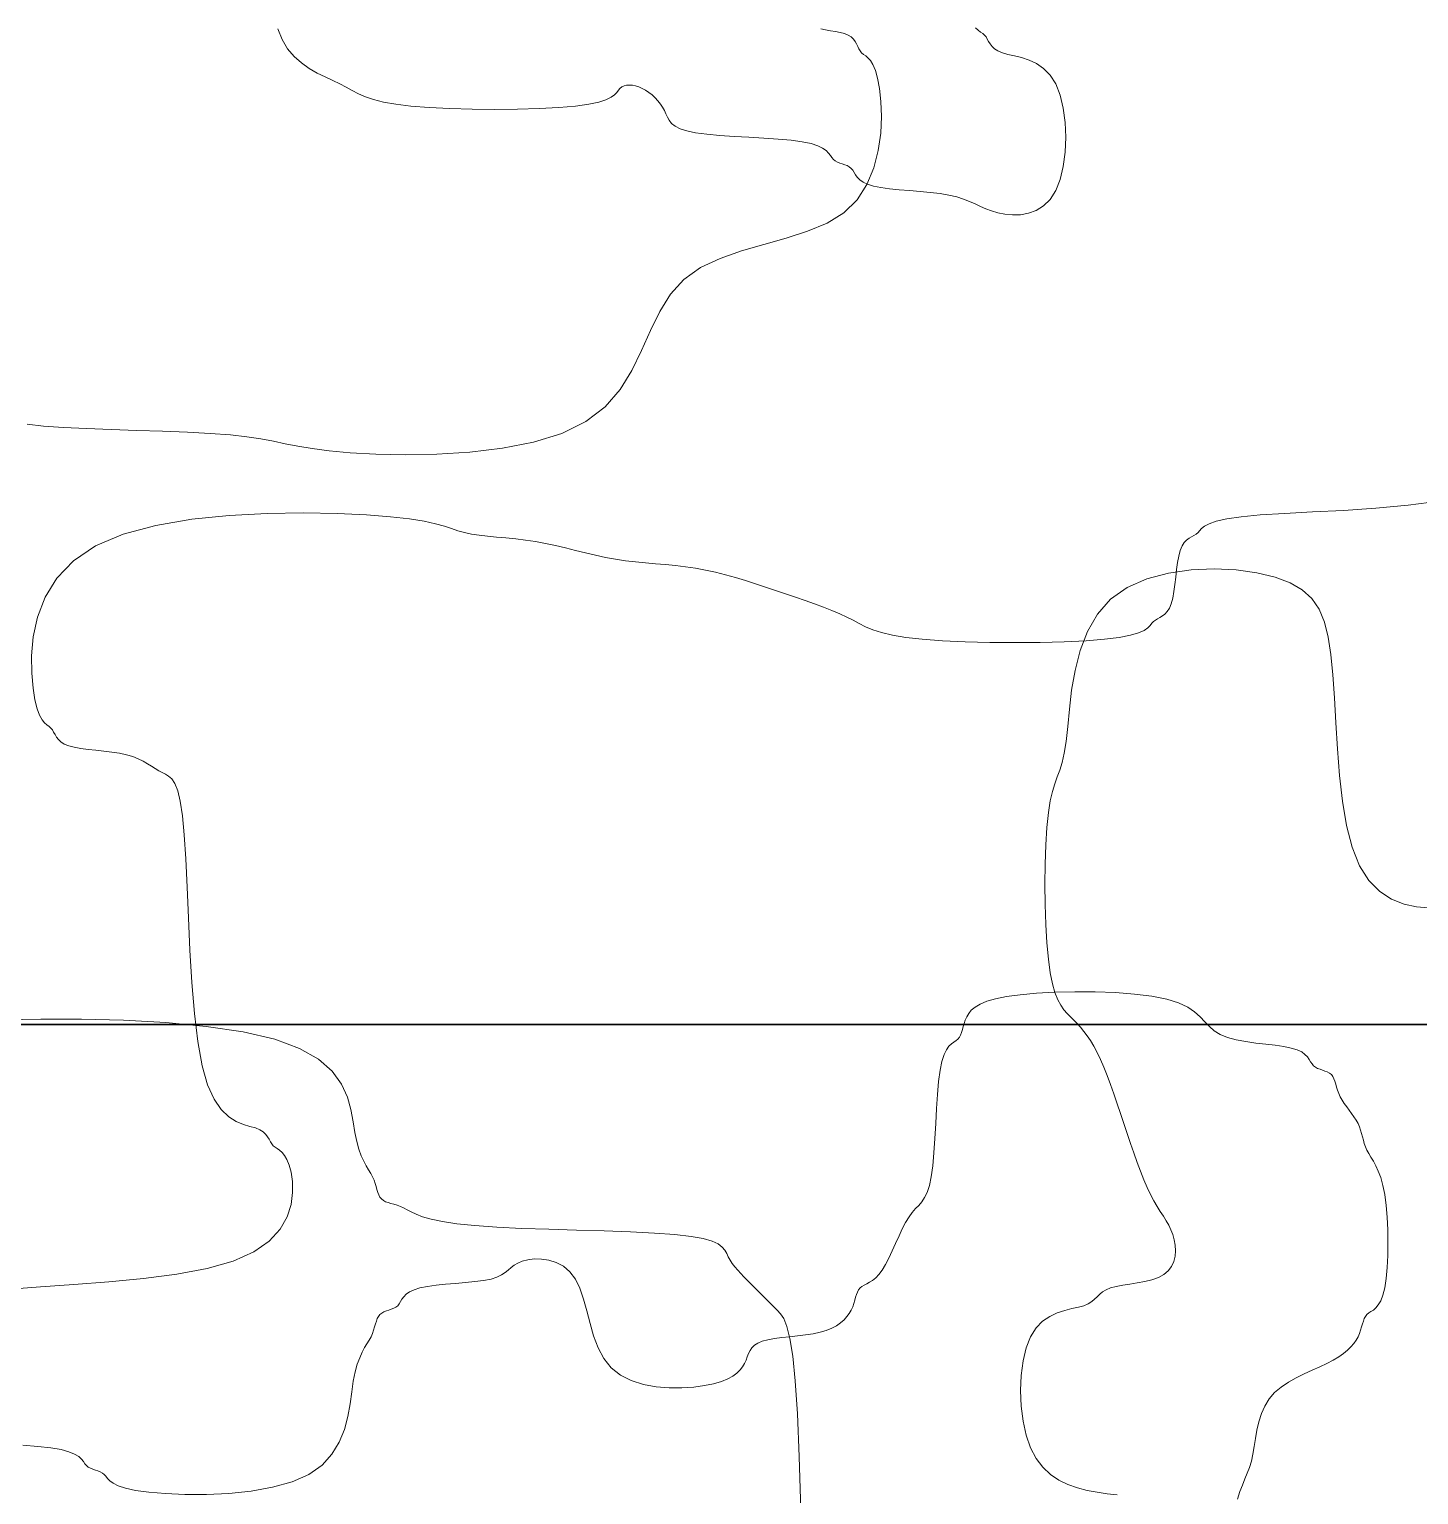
# Model space of a CAD drawing. Header units: millimetres. Extents: x 42 to 552, y 43 to 535.
# Drawn here: x 283.6716 to 283.7438, y 504.3133 to 504.3894 of the extents above; entities that cross this region are included whole.
import ezdxf

# ---------------------------------------------------------------- set-up
doc = ezdxf.new("R2010")
doc.units = ezdxf.units.MM
doc.header["$LTSCALE"] = 0.75
doc.header["$MEASUREMENT"] = 0
doc.layers.add('Gramado', color=9, linetype='Continuous', lineweight=0)
doc.layers.add('Linhas medias', color=7, linetype='Continuous', lineweight=30)

# ---------------------------------------------------------------- blocks, each defined once
blk = doc.blocks.new('arbusto7vista')
for p, q in [((-0.75185, 0.35731), (-0.7514, 0.35619)), ((-0.7514, 0.35619), (-0.75082, 0.35524)), ((-0.67911, 0.35715), (-0.67937, 0.3574)), ((-0.67886, 0.35696), (-0.67911, 0.35715)), ((-0.67864, 0.35681), (-0.67886, 0.35696)), ((-0.67845, 0.35665), (-0.67864, 0.35681)), ((-0.67829, 0.35646), (-0.67845, 0.35665)), ((-0.67816, 0.35623), (-0.67829, 0.35646)), ((-0.67802, 0.35599), (-0.67816, 0.35623)), ((-0.4546, 0.3573), (-0.45411, 0.3572)), ((-0.45411, 0.3572), (-0.45359, 0.35711)), ((-0.45359, 0.35711), (-0.45308, 0.35703)), ((-0.45308, 0.35703), (-0.45258, 0.35693)), ((-0.45258, 0.35693), (-0.45213, 0.35681)), ((-0.45213, 0.35681), (-0.45175, 0.35665)), ((-0.45175, 0.35665), (-0.45144, 0.35646)), ((-0.45144, 0.35646), (-0.45121, 0.35623)), ((-0.45121, 0.35623), (-0.45102, 0.35599)), ((-0.75082, 0.35524), (-0.75013, 0.35443)), ((-0.67787, 0.35573), (-0.67802, 0.35599)), ((-0.67767, 0.35547), (-0.67787, 0.35573)), ((-0.67741, 0.35523), (-0.67767, 0.35547)), ((-0.67706, 0.355), (-0.67741, 0.35523)), ((-0.6766, 0.35481), (-0.67706, 0.355)), ((-0.67602, 0.35465), (-0.6766, 0.35481)), ((-0.67534, 0.3545), (-0.67602, 0.35465)), ((-0.45102, 0.35599), (-0.45088, 0.35573)), ((-0.45088, 0.35573), (-0.45076, 0.35547)), ((-0.45076, 0.35547), (-0.45064, 0.35523)), ((-0.45064, 0.35523), (-0.45052, 0.355)), ((-0.45052, 0.355), (-0.45036, 0.35481)), ((-0.45036, 0.35481), (-0.45017, 0.35465)), ((-0.45017, 0.35465), (-0.44994, 0.35449)), ((-0.75013, 0.35443), (-0.74938, 0.35376)), ((-0.74938, 0.35376), (-0.74857, 0.35319)), ((-0.74857, 0.35319), (-0.74774, 0.35271)), ((-0.6746, 0.35431), (-0.67534, 0.3545)), ((-0.67383, 0.35406), (-0.6746, 0.35431)), ((-0.67305, 0.35369), (-0.67383, 0.35406)), ((-0.67231, 0.35319), (-0.67305, 0.35369)), ((-0.67164, 0.35249), (-0.67231, 0.35319)), ((-0.44994, 0.35449), (-0.4497, 0.35429)), ((-0.4497, 0.35429), (-0.44944, 0.354)), ((-0.44944, 0.354), (-0.44918, 0.35358)), ((-0.44918, 0.35358), (-0.44893, 0.35299)), ((-0.74774, 0.35271), (-0.74692, 0.3523)), ((-0.74692, 0.3523), (-0.74613, 0.35193)), ((-0.74613, 0.35193), (-0.74539, 0.35158)), ((-0.74539, 0.35158), (-0.74474, 0.35123)), ((-0.67106, 0.35158), (-0.67164, 0.35249)), ((-0.6706, 0.35042), (-0.67106, 0.35158)), ((-0.44893, 0.35299), (-0.44871, 0.35218)), ((-0.44871, 0.35218), (-0.44851, 0.35112)), ((-0.74474, 0.35123), (-0.74411, 0.35089)), ((-0.74411, 0.35089), (-0.74346, 0.35056)), ((-0.74346, 0.35056), (-0.74274, 0.35025)), ((-0.74274, 0.35025), (-0.74189, 0.34996)), ((-0.71776, 0.34994), (-0.71723, 0.35019)), ((-0.71723, 0.35019), (-0.71687, 0.35045)), ((-0.71687, 0.35045), (-0.71664, 0.3507)), ((-0.71664, 0.3507), (-0.71647, 0.35092)), ((-0.71647, 0.35092), (-0.71631, 0.35112)), ((-0.71631, 0.35112), (-0.71611, 0.35127)), ((-0.71611, 0.35127), (-0.71588, 0.35138)), ((-0.71588, 0.35138), (-0.71562, 0.35144)), ((-0.71562, 0.35144), (-0.71532, 0.35146)), ((-0.71532, 0.35146), (-0.71501, 0.35144)), ((-0.71501, 0.35144), (-0.71468, 0.35138)), ((-0.71468, 0.35138), (-0.71434, 0.35127)), ((-0.71434, 0.35127), (-0.714, 0.35112)), ((-0.714, 0.35112), (-0.71365, 0.35092)), ((-0.71365, 0.35092), (-0.71331, 0.35069)), ((-0.71331, 0.35069), (-0.71298, 0.35043)), ((-0.71298, 0.35043), (-0.71267, 0.35014)), ((-0.71267, 0.35014), (-0.71238, 0.34982)), ((-0.67028, 0.34907), (-0.6706, 0.35042)), ((-0.44851, 0.35112), (-0.44837, 0.34977)), ((-0.74189, 0.34996), (-0.74085, 0.3497)), ((-0.74085, 0.3497), (-0.73957, 0.34946)), ((-0.73957, 0.34946), (-0.73801, 0.34927)), ((-0.73801, 0.34927), (-0.73612, 0.34912)), ((-0.73612, 0.34912), (-0.73397, 0.34901)), ((-0.73397, 0.34901), (-0.73167, 0.34895)), ((-0.73167, 0.34895), (-0.72929, 0.34892)), ((-0.72929, 0.34892), (-0.72694, 0.34895)), ((-0.72694, 0.34895), (-0.7247, 0.34901)), ((-0.7247, 0.34901), (-0.72266, 0.34912)), ((-0.72266, 0.34912), (-0.72092, 0.34927)), ((-0.72092, 0.34927), (-0.71955, 0.34946)), ((-0.71955, 0.34946), (-0.71851, 0.34969)), ((-0.71851, 0.34969), (-0.71776, 0.34994)), ((-0.71238, 0.34982), (-0.71211, 0.34949)), ((-0.71211, 0.34949), (-0.71188, 0.34915)), ((-0.71188, 0.34915), (-0.71169, 0.34881)), ((-0.71169, 0.34881), (-0.71153, 0.34846)), ((-0.67008, 0.34759), (-0.67028, 0.34907)), ((-0.44837, 0.34977), (-0.44831, 0.34819)), ((-0.71153, 0.34846), (-0.71138, 0.34812)), ((-0.71138, 0.34812), (-0.71119, 0.3478)), ((-0.71119, 0.3478), (-0.71094, 0.34748)), ((-0.71094, 0.34748), (-0.71058, 0.34719)), ((-0.71058, 0.34719), (-0.71007, 0.34693)), ((-0.67002, 0.34604), (-0.67008, 0.34759)), ((-0.44831, 0.34819), (-0.44838, 0.34646)), ((-0.71007, 0.34693), (-0.70937, 0.3467)), ((-0.70937, 0.3467), (-0.70846, 0.3465)), ((-0.70846, 0.3465), (-0.7073, 0.34635)), ((-0.7073, 0.34635), (-0.70595, 0.34623)), ((-0.70595, 0.34623), (-0.70446, 0.34613)), ((-0.70446, 0.34613), (-0.70292, 0.34604)), ((-0.70292, 0.34604), (-0.70137, 0.34595)), ((-0.70137, 0.34595), (-0.69989, 0.34585)), ((-0.69989, 0.34585), (-0.69853, 0.34573)), ((-0.69853, 0.34573), (-0.69738, 0.34558)), ((-0.69738, 0.34558), (-0.69646, 0.34539)), ((-0.67008, 0.34449), (-0.67002, 0.34604)), ((-0.44838, 0.34646), (-0.44863, 0.34466)), ((-0.69646, 0.34539), (-0.69577, 0.34516)), ((-0.69577, 0.34516), (-0.69526, 0.34491)), ((-0.69526, 0.34491), (-0.69489, 0.34466)), ((-0.69489, 0.34466), (-0.69464, 0.3444)), ((-0.69464, 0.3444), (-0.69445, 0.34415)), ((-0.69445, 0.34415), (-0.6943, 0.34393)), ((-0.67028, 0.34301), (-0.67008, 0.34449)), ((-0.44863, 0.34466), (-0.44909, 0.34285)), ((-0.6943, 0.34393), (-0.69414, 0.34373)), ((-0.69414, 0.34373), (-0.69395, 0.34358)), ((-0.69395, 0.34358), (-0.69373, 0.34346)), ((-0.69373, 0.34346), (-0.69348, 0.34336)), ((-0.69348, 0.34336), (-0.69322, 0.34327)), ((-0.69322, 0.34327), (-0.69296, 0.34318)), ((-0.69296, 0.34318), (-0.69272, 0.34309)), ((-0.69272, 0.34309), (-0.69249, 0.34296)), ((-0.69249, 0.34296), (-0.6923, 0.34281)), ((-0.6923, 0.34281), (-0.69214, 0.34262)), ((-0.69214, 0.34262), (-0.692, 0.34239)), ((-0.6706, 0.34166), (-0.67028, 0.34301)), ((-0.44909, 0.34285), (-0.44981, 0.34112)), ((-0.692, 0.34239), (-0.69185, 0.34215)), ((-0.69185, 0.34215), (-0.69166, 0.34189)), ((-0.69166, 0.34189), (-0.69141, 0.34163)), ((-0.69141, 0.34163), (-0.69106, 0.34138)), ((-0.69106, 0.34138), (-0.6906, 0.34116)), ((-0.6906, 0.34116), (-0.68999, 0.34097)), ((-0.68999, 0.34097), (-0.68922, 0.34081)), ((-0.67106, 0.3405), (-0.6706, 0.34166)), ((-0.44981, 0.34112), (-0.45084, 0.33955)), ((-0.68922, 0.34081), (-0.68831, 0.34069)), ((-0.68831, 0.34069), (-0.6873, 0.34059)), ((-0.6873, 0.34059), (-0.68624, 0.3405)), ((-0.68624, 0.3405), (-0.68515, 0.34042)), ((-0.68515, 0.34042), (-0.68408, 0.34032)), ((-0.68408, 0.34032), (-0.68306, 0.3402)), ((-0.68306, 0.3402), (-0.68214, 0.34004)), ((-0.68214, 0.34004), (-0.68133, 0.33985)), ((-0.68133, 0.33985), (-0.68063, 0.33962)), ((-0.68063, 0.33962), (-0.68, 0.33938)), ((-0.67232, 0.33891), (-0.67164, 0.33959)), ((-0.67164, 0.33959), (-0.67106, 0.3405)), ((-0.45084, 0.33955), (-0.45221, 0.3382)), ((-0.68, 0.33938), (-0.67943, 0.33912)), ((-0.67943, 0.33912), (-0.67887, 0.33886)), ((-0.67887, 0.33886), (-0.67831, 0.33862)), ((-0.67831, 0.33862), (-0.67771, 0.33839)), ((-0.67771, 0.33839), (-0.67706, 0.3382)), ((-0.67706, 0.3382), (-0.67633, 0.33805)), ((-0.67633, 0.33805), (-0.67554, 0.33797)), ((-0.67554, 0.33797), (-0.67472, 0.33799)), ((-0.67472, 0.33799), (-0.67389, 0.33814)), ((-0.67389, 0.33814), (-0.67308, 0.33844)), ((-0.67308, 0.33844), (-0.67232, 0.33891)), ((-0.45221, 0.3382), (-0.45394, 0.33712)), ((-0.45394, 0.33712), (-0.45597, 0.33627)), ((-0.46052, 0.33491), (-0.46284, 0.33424)), ((-0.4582, 0.33556), (-0.46052, 0.33491)), ((-0.45597, 0.33627), (-0.4582, 0.33556)), ((-0.46506, 0.33346), (-0.46709, 0.3325)), ((-0.46284, 0.33424), (-0.46506, 0.33346)), ((-0.46709, 0.3325), (-0.46883, 0.33128)), ((-0.46883, 0.33128), (-0.47021, 0.32973)), ((-0.47021, 0.32973), (-0.47133, 0.32793)), ((-0.47133, 0.32793), (-0.47229, 0.32596)), ((-0.47229, 0.32596), (-0.47322, 0.32389)), ((-0.47322, 0.32389), (-0.47423, 0.32183)), ((-0.47423, 0.32183), (-0.47545, 0.31986)), ((-0.47545, 0.31986), (-0.477, 0.31805)), ((-0.477, 0.31805), (-0.47899, 0.31651)), ((-0.53532, 0.31605), (-0.53703, 0.31624)), ((-0.53323, 0.3159), (-0.53532, 0.31605)), ((-0.53086, 0.31578), (-0.53323, 0.3159)), ((-0.52829, 0.31568), (-0.53086, 0.31578)), ((-0.52562, 0.31559), (-0.52829, 0.31568)), ((-0.52295, 0.3155), (-0.52562, 0.31559)), ((-0.52038, 0.3154), (-0.52295, 0.3155)), ((-0.51801, 0.31528), (-0.52038, 0.3154)), ((-0.51592, 0.31513), (-0.51801, 0.31528)), ((-0.5142, 0.31493), (-0.51592, 0.31513)), ((-0.4815, 0.31529), (-0.48443, 0.31438)), ((-0.47899, 0.31651), (-0.4815, 0.31529)), ((-0.51274, 0.31471), (-0.5142, 0.31493)), ((-0.51145, 0.31446), (-0.51274, 0.31471)), ((-0.51021, 0.3142), (-0.51145, 0.31446)), ((-0.5089, 0.31395), (-0.51021, 0.3142)), ((-0.50742, 0.3137), (-0.5089, 0.31395)), ((-0.50564, 0.31347), (-0.50742, 0.3137)), ((-0.48766, 0.31375), (-0.49105, 0.31334)), ((-0.48443, 0.31438), (-0.48766, 0.31375)), ((-0.50346, 0.31328), (-0.50564, 0.31347)), ((-0.5008, 0.31314), (-0.50346, 0.31328)), ((-0.49775, 0.31307), (-0.5008, 0.31314)), ((-0.49446, 0.31313), (-0.49775, 0.31307)), ((-0.49105, 0.31334), (-0.49446, 0.31313)), ((-0.63782, 0.30751), (-0.64117, 0.30729)), ((-0.63446, 0.30782), (-0.63782, 0.30751)), ((-0.63125, 0.30825), (-0.63446, 0.30782)), ((-0.76078, 0.30636), (-0.7645, 0.30572)), ((-0.75688, 0.30676), (-0.76078, 0.30636)), ((-0.75296, 0.30698), (-0.75688, 0.30676)), ((-0.74917, 0.30703), (-0.75296, 0.30698)), ((-0.74567, 0.30697), (-0.74917, 0.30703)), ((-0.74262, 0.30682), (-0.74567, 0.30697)), ((-0.74014, 0.30663), (-0.74262, 0.30682)), ((-0.73818, 0.3064), (-0.74014, 0.30663)), ((-0.73665, 0.30616), (-0.73818, 0.3064)), ((-0.73547, 0.3059), (-0.73665, 0.30616)), ((-0.65438, 0.30616), (-0.65513, 0.3059)), ((-0.6533, 0.3064), (-0.65438, 0.30616)), ((-0.6518, 0.30663), (-0.6533, 0.3064)), ((-0.64982, 0.30682), (-0.6518, 0.30663)), ((-0.64731, 0.30698), (-0.64982, 0.30682)), ((-0.64438, 0.30713), (-0.64731, 0.30698)), ((-0.64117, 0.30729), (-0.64438, 0.30713)), ((-0.76789, 0.30481), (-0.77079, 0.30359)), ((-0.7645, 0.30572), (-0.76789, 0.30481)), ((-0.73454, 0.30564), (-0.73547, 0.3059)), ((-0.73379, 0.30539), (-0.73454, 0.30564)), ((-0.73313, 0.30517), (-0.73379, 0.30539)), ((-0.73247, 0.30498), (-0.73313, 0.30517)), ((-0.73173, 0.30482), (-0.73247, 0.30498)), ((-0.73092, 0.3047), (-0.73173, 0.30482)), ((-0.73005, 0.3046), (-0.73092, 0.3047)), ((-0.72912, 0.30452), (-0.73005, 0.3046)), ((-0.72815, 0.30443), (-0.72912, 0.30452)), ((-0.72714, 0.30433), (-0.72815, 0.30443)), ((-0.65721, 0.3044), (-0.65747, 0.3042)), ((-0.65695, 0.30455), (-0.65721, 0.3044)), ((-0.6567, 0.30469), (-0.65695, 0.30455)), ((-0.65648, 0.30482), (-0.6567, 0.30469)), ((-0.65628, 0.30498), (-0.65648, 0.30482)), ((-0.65612, 0.30517), (-0.65628, 0.30498)), ((-0.65592, 0.30539), (-0.65612, 0.30517)), ((-0.65562, 0.30564), (-0.65592, 0.30539)), ((-0.65513, 0.3059), (-0.65562, 0.30564)), ((-0.77079, 0.30359), (-0.77307, 0.30205)), ((-0.72612, 0.30421), (-0.72714, 0.30433)), ((-0.72508, 0.30405), (-0.72612, 0.30421)), ((-0.72404, 0.30386), (-0.72508, 0.30405)), ((-0.723, 0.30364), (-0.72404, 0.30386)), ((-0.72196, 0.30339), (-0.723, 0.30364)), ((-0.72092, 0.30313), (-0.72196, 0.30339)), ((-0.71988, 0.30287), (-0.72092, 0.30313)), ((-0.71885, 0.30263), (-0.71988, 0.30287)), ((-0.65813, 0.30313), (-0.65828, 0.30255)), ((-0.65794, 0.30359), (-0.65813, 0.30313)), ((-0.65771, 0.30394), (-0.65794, 0.30359)), ((-0.65747, 0.3042), (-0.65771, 0.30394)), ((-0.77307, 0.30205), (-0.77478, 0.30025)), ((-0.71781, 0.3024), (-0.71885, 0.30263)), ((-0.71677, 0.30221), (-0.71781, 0.3024)), ((-0.71573, 0.30206), (-0.71677, 0.30221)), ((-0.71469, 0.30193), (-0.71573, 0.30206)), ((-0.71365, 0.30184), (-0.71469, 0.30193)), ((-0.71261, 0.30175), (-0.71365, 0.30184)), ((-0.71157, 0.30166), (-0.71261, 0.30175)), ((-0.71053, 0.30156), (-0.71157, 0.30166)), ((-0.7095, 0.30144), (-0.71053, 0.30156)), ((-0.70846, 0.30129), (-0.7095, 0.30144)), ((-0.6584, 0.30188), (-0.6585, 0.30114)), ((-0.65828, 0.30255), (-0.6584, 0.30188)), ((-0.77478, 0.30025), (-0.776, 0.29827)), ((-0.70742, 0.30109), (-0.70846, 0.30129)), ((-0.70638, 0.30086), (-0.70742, 0.30109)), ((-0.70534, 0.3006), (-0.70638, 0.30086)), ((-0.7043, 0.30031), (-0.70534, 0.3006)), ((-0.70326, 0.29999), (-0.7043, 0.30031)), ((-0.70222, 0.29966), (-0.70326, 0.29999)), ((-0.65859, 0.30036), (-0.65868, 0.29959)), ((-0.6585, 0.30114), (-0.65859, 0.30036)), ((-0.42277, 0.29927), (-0.42073, 0.30017)), ((-0.42073, 0.30017), (-0.41849, 0.30077)), ((-0.41849, 0.30077), (-0.41614, 0.30111)), ((-0.41614, 0.30111), (-0.41376, 0.30121)), ((-0.41376, 0.30121), (-0.41145, 0.30111)), ((-0.41145, 0.30111), (-0.40931, 0.30081)), ((-0.40931, 0.30081), (-0.40742, 0.30036)), ((-0.40742, 0.30036), (-0.40586, 0.29978)), ((-0.70119, 0.29932), (-0.70222, 0.29966)), ((-0.70015, 0.29898), (-0.70119, 0.29932)), ((-0.69911, 0.29863), (-0.70015, 0.29898)), ((-0.69808, 0.29829), (-0.69911, 0.29863)), ((-0.65878, 0.29885), (-0.6589, 0.29817)), ((-0.65868, 0.29959), (-0.65878, 0.29885)), ((-0.42451, 0.29806), (-0.42277, 0.29927)), ((-0.40586, 0.29978), (-0.4046, 0.29904)), ((-0.4046, 0.29904), (-0.40362, 0.29812)), ((-0.776, 0.29827), (-0.77679, 0.29621)), ((-0.69708, 0.29794), (-0.69808, 0.29829)), ((-0.69611, 0.29759), (-0.69708, 0.29794)), ((-0.69518, 0.29725), (-0.69611, 0.29759)), ((-0.6943, 0.2969), (-0.69518, 0.29725)), ((-0.69349, 0.29656), (-0.6943, 0.2969)), ((-0.65947, 0.29679), (-0.65972, 0.29652)), ((-0.65925, 0.29714), (-0.65947, 0.29679)), ((-0.65905, 0.29759), (-0.65925, 0.29714)), ((-0.6589, 0.29817), (-0.65905, 0.29759)), ((-0.42588, 0.29651), (-0.42451, 0.29806)), ((-0.40362, 0.29812), (-0.40286, 0.29702)), ((-0.40286, 0.29702), (-0.4023, 0.29569)), ((-0.77679, 0.29621), (-0.77724, 0.29415)), ((-0.69276, 0.29621), (-0.69349, 0.29656)), ((-0.6921, 0.29587), (-0.69276, 0.29621)), ((-0.69147, 0.29553), (-0.6921, 0.29587)), ((-0.6908, 0.2952), (-0.69147, 0.29553)), ((-0.66124, 0.29533), (-0.66149, 0.29508)), ((-0.66106, 0.29556), (-0.66124, 0.29533)), ((-0.6609, 0.29575), (-0.66106, 0.29556)), ((-0.66071, 0.2959), (-0.6609, 0.29575)), ((-0.66048, 0.29604), (-0.66071, 0.2959)), ((-0.66024, 0.29617), (-0.66048, 0.29604)), ((-0.65998, 0.29633), (-0.66024, 0.29617)), ((-0.65972, 0.29652), (-0.65998, 0.29633)), ((-0.42691, 0.29471), (-0.42588, 0.29651)), ((-0.4023, 0.29569), (-0.4019, 0.29413)), ((-0.77724, 0.29415), (-0.77741, 0.29217)), ((-0.69005, 0.29488), (-0.6908, 0.2952)), ((-0.68914, 0.29459), (-0.69005, 0.29488)), ((-0.68802, 0.29433), (-0.68914, 0.29459)), ((-0.68663, 0.2941), (-0.68802, 0.29433)), ((-0.68491, 0.2939), (-0.68663, 0.2941)), ((-0.68283, 0.29375), (-0.68491, 0.2939)), ((-0.68046, 0.29364), (-0.68283, 0.29375)), ((-0.66791, 0.29375), (-0.67017, 0.29364)), ((-0.66598, 0.2939), (-0.66791, 0.29375)), ((-0.66445, 0.2941), (-0.66598, 0.2939)), ((-0.6633, 0.29432), (-0.66445, 0.2941)), ((-0.66247, 0.29457), (-0.6633, 0.29432)), ((-0.66188, 0.29483), (-0.66247, 0.29457)), ((-0.66149, 0.29508), (-0.66188, 0.29483)), ((-0.42767, 0.29274), (-0.42691, 0.29471)), ((-0.4019, 0.29413), (-0.40162, 0.29231)), ((-0.67791, 0.29358), (-0.68046, 0.29364)), ((-0.67527, 0.29356), (-0.67791, 0.29358)), ((-0.67266, 0.29358), (-0.67527, 0.29356)), ((-0.67017, 0.29364), (-0.67266, 0.29358)), ((-0.4282, 0.29067), (-0.42767, 0.29274)), ((-0.40162, 0.29231), (-0.40142, 0.29021)), ((-0.77741, 0.29217), (-0.77739, 0.29037)), ((-0.77739, 0.29037), (-0.77725, 0.28883)), ((-0.42855, 0.28861), (-0.4282, 0.29067)), ((-0.40142, 0.29021), (-0.40126, 0.28783)), ((-0.77725, 0.28883), (-0.77706, 0.28761)), ((-0.42879, 0.28664), (-0.42855, 0.28861)), ((-0.40126, 0.28783), (-0.40112, 0.28523)), ((-0.77706, 0.28761), (-0.77683, 0.28669)), ((-0.77683, 0.28669), (-0.77659, 0.28601)), ((-0.42896, 0.28483), (-0.42879, 0.28664)), ((-0.77659, 0.28601), (-0.77633, 0.28554)), ((-0.77633, 0.28554), (-0.77607, 0.28522)), ((-0.77607, 0.28522), (-0.77582, 0.285)), ((-0.77582, 0.285), (-0.7756, 0.28483)), ((-0.7756, 0.28483), (-0.7754, 0.28468)), ((-0.7754, 0.28468), (-0.77525, 0.28448)), ((-0.42912, 0.28329), (-0.42896, 0.28483)), ((-0.40112, 0.28523), (-0.40095, 0.28252)), ((-0.77525, 0.28448), (-0.77512, 0.28426)), ((-0.77512, 0.28426), (-0.77498, 0.28401)), ((-0.77498, 0.28401), (-0.77483, 0.28375)), ((-0.77483, 0.28375), (-0.77463, 0.28349)), ((-0.77463, 0.28349), (-0.77437, 0.28325)), ((-0.77437, 0.28325), (-0.77402, 0.28302)), ((-0.42932, 0.28207), (-0.42912, 0.28329)), ((-0.77402, 0.28302), (-0.77356, 0.28283)), ((-0.77356, 0.28283), (-0.77298, 0.28268)), ((-0.77298, 0.28268), (-0.7723, 0.28256)), ((-0.7723, 0.28256), (-0.77154, 0.28246)), ((-0.77154, 0.28246), (-0.77073, 0.28237)), ((-0.77073, 0.28237), (-0.7699, 0.28228)), ((-0.7699, 0.28228), (-0.76908, 0.28218)), ((-0.76908, 0.28218), (-0.76829, 0.28206)), ((-0.76829, 0.28206), (-0.76756, 0.28191)), ((-0.76756, 0.28191), (-0.7669, 0.28171)), ((-0.7669, 0.28171), (-0.76633, 0.28149)), ((-0.42954, 0.2811), (-0.42932, 0.28207)), ((-0.40095, 0.28252), (-0.40073, 0.27977)), ((-0.76633, 0.28149), (-0.76582, 0.28124)), ((-0.76582, 0.28124), (-0.76536, 0.28098)), ((-0.76536, 0.28098), (-0.76495, 0.28073)), ((-0.76495, 0.28073), (-0.76457, 0.28048)), ((-0.76457, 0.28048), (-0.76421, 0.28025)), ((-0.76421, 0.28025), (-0.76386, 0.28006)), ((-0.76386, 0.28006), (-0.76352, 0.2799)), ((-0.43005, 0.2796), (-0.42979, 0.28031)), ((-0.42979, 0.28031), (-0.42954, 0.2811)), ((-0.76352, 0.2799), (-0.76318, 0.2797)), ((-0.76318, 0.2797), (-0.76285, 0.2794)), ((-0.76285, 0.2794), (-0.76253, 0.27891)), ((-0.76253, 0.27891), (-0.76224, 0.27816)), ((-0.43055, 0.2781), (-0.4303, 0.27889)), ((-0.4303, 0.27889), (-0.43005, 0.2796)), ((-0.40073, 0.27977), (-0.40042, 0.2771)), ((-0.76224, 0.27816), (-0.76198, 0.27708)), ((-0.76198, 0.27708), (-0.76175, 0.27558)), ((-0.43097, 0.27591), (-0.43078, 0.27713)), ((-0.43078, 0.27713), (-0.43055, 0.2781)), ((-0.40042, 0.2771), (-0.39999, 0.27457)), ((-0.76175, 0.27558), (-0.76155, 0.2736)), ((-0.43112, 0.27437), (-0.43097, 0.27591)), ((-0.43123, 0.27256), (-0.43112, 0.27437)), ((-0.39999, 0.27457), (-0.39941, 0.2723)), ((-0.76155, 0.2736), (-0.7614, 0.27109)), ((-0.43129, 0.27056), (-0.43123, 0.27256)), ((-0.7614, 0.27109), (-0.76126, 0.26817)), ((-0.39941, 0.2723), (-0.39865, 0.27037)), ((-0.43132, 0.26847), (-0.43129, 0.27056)), ((-0.39865, 0.27037), (-0.39768, 0.26885)), ((-0.76126, 0.26817), (-0.76113, 0.26496)), ((-0.43129, 0.26635), (-0.43132, 0.26847)), ((-0.39768, 0.26885), (-0.39656, 0.26771)), ((-0.43123, 0.26429), (-0.43129, 0.26635)), ((-0.39656, 0.26771), (-0.39532, 0.26691)), ((-0.39532, 0.26691), (-0.39403, 0.26639)), ((-0.39403, 0.26639), (-0.39274, 0.26611)), ((-0.76113, 0.26496), (-0.76098, 0.26161)), ((-0.39274, 0.26611), (-0.39151, 0.26602)), ((-0.43112, 0.26238), (-0.43123, 0.26429)), ((-0.43097, 0.26068), (-0.43112, 0.26238)), ((-0.76098, 0.26161), (-0.76078, 0.25825)), ((-0.43078, 0.25927), (-0.43097, 0.26068)), ((-0.43054, 0.25812), (-0.43078, 0.25927)), ((-0.76078, 0.25825), (-0.76051, 0.25504)), ((-0.67306, 0.25714), (-0.67114, 0.25724)), ((-0.67114, 0.25724), (-0.66908, 0.25729)), ((-0.66908, 0.25729), (-0.66696, 0.25728)), ((-0.66696, 0.25728), (-0.66486, 0.2572)), ((-0.43028, 0.2572), (-0.43054, 0.25812)), ((-0.67982, 0.25537), (-0.67943, 0.2557)), ((-0.67943, 0.2557), (-0.67891, 0.25601)), ((-0.67891, 0.25601), (-0.67821, 0.2563)), ((-0.67821, 0.2563), (-0.67731, 0.25657)), ((-0.67731, 0.25657), (-0.67616, 0.2568)), ((-0.67616, 0.2568), (-0.67475, 0.25699)), ((-0.67475, 0.25699), (-0.67306, 0.25714)), ((-0.66486, 0.2572), (-0.66287, 0.25706)), ((-0.66287, 0.25706), (-0.66106, 0.25683)), ((-0.66106, 0.25683), (-0.65952, 0.25653)), ((-0.65952, 0.25653), (-0.65829, 0.25614)), ((-0.65829, 0.25614), (-0.65735, 0.25569)), ((-0.65735, 0.25569), (-0.65663, 0.2552)), ((-0.42999, 0.25647), (-0.43028, 0.2572)), ((-0.42968, 0.25589), (-0.42999, 0.25647)), ((-0.42935, 0.25543), (-0.42968, 0.25589)), ((-0.76051, 0.25504), (-0.76016, 0.25212)), ((-0.68057, 0.254), (-0.68045, 0.25434)), ((-0.68045, 0.25434), (-0.68029, 0.25468)), ((-0.68029, 0.25468), (-0.68009, 0.25503)), ((-0.68009, 0.25503), (-0.67982, 0.25537)), ((-0.65663, 0.2552), (-0.65605, 0.25468)), ((-0.65605, 0.25468), (-0.65557, 0.25417)), ((-0.65557, 0.25417), (-0.6551, 0.25368)), ((-0.53942, 0.25437), (-0.53559, 0.25445)), ((-0.53559, 0.25445), (-0.53139, 0.25445)), ((-0.53139, 0.25445), (-0.527, 0.25434)), ((-0.527, 0.25434), (-0.52262, 0.2541)), ((-0.42901, 0.25504), (-0.42935, 0.25543)), ((-0.42866, 0.25468), (-0.42901, 0.25504)), ((-0.42831, 0.25434), (-0.42866, 0.25468)), ((-0.42797, 0.25398), (-0.42831, 0.25434)), ((-0.68106, 0.25257), (-0.68094, 0.2528)), ((-0.68094, 0.2528), (-0.68084, 0.25307)), ((-0.68084, 0.25307), (-0.68075, 0.25336)), ((-0.68075, 0.25336), (-0.68067, 0.25367)), ((-0.68067, 0.25367), (-0.68057, 0.254)), ((-0.6551, 0.25368), (-0.65459, 0.25322)), ((-0.65459, 0.25322), (-0.65398, 0.25284)), ((-0.65398, 0.25284), (-0.6532, 0.25253)), ((-0.52262, 0.2541), (-0.51842, 0.2537)), ((-0.51842, 0.2537), (-0.51459, 0.25314)), ((-0.51459, 0.25314), (-0.51131, 0.25238)), ((-0.42762, 0.2536), (-0.42797, 0.25398)), ((-0.42728, 0.25318), (-0.42762, 0.2536)), ((-0.42693, 0.25273), (-0.42728, 0.25318)), ((-0.42658, 0.25222), (-0.42693, 0.25273)), ((-0.76016, 0.25212), (-0.75971, 0.24961)), ((-0.68264, 0.25076), (-0.6824, 0.25126)), ((-0.6824, 0.25126), (-0.68214, 0.25163)), ((-0.68214, 0.25163), (-0.68188, 0.25188)), ((-0.68188, 0.25188), (-0.68163, 0.25207)), ((-0.68163, 0.25207), (-0.68141, 0.25222)), ((-0.68141, 0.25222), (-0.68122, 0.25238)), ((-0.68122, 0.25238), (-0.68106, 0.25257)), ((-0.6532, 0.25253), (-0.6523, 0.2523)), ((-0.6523, 0.2523), (-0.65131, 0.25212)), ((-0.65131, 0.25212), (-0.65028, 0.25197)), ((-0.65028, 0.25197), (-0.64925, 0.25185)), ((-0.64925, 0.25185), (-0.64826, 0.25174)), ((-0.64826, 0.25174), (-0.64736, 0.25161)), ((-0.64736, 0.25161), (-0.64659, 0.25145)), ((-0.64659, 0.25145), (-0.64598, 0.25126)), ((-0.64598, 0.25126), (-0.64551, 0.25104)), ((-0.51131, 0.25238), (-0.50872, 0.25141)), ((-0.50872, 0.25141), (-0.50676, 0.25028)), ((-0.42624, 0.25164), (-0.42658, 0.25222)), ((-0.42589, 0.25099), (-0.42624, 0.25164)), ((-0.75971, 0.24961), (-0.75913, 0.24763)), ((-0.68306, 0.24915), (-0.68287, 0.25006)), ((-0.68287, 0.25006), (-0.68264, 0.25076)), ((-0.64551, 0.25104), (-0.64517, 0.25079)), ((-0.64517, 0.25079), (-0.64491, 0.25053)), ((-0.64491, 0.25053), (-0.64473, 0.25027)), ((-0.64473, 0.25027), (-0.64458, 0.25003)), ((-0.64458, 0.25003), (-0.64444, 0.2498)), ((-0.64444, 0.2498), (-0.64428, 0.24961)), ((-0.64428, 0.24961), (-0.64409, 0.24946)), ((-0.50676, 0.25028), (-0.50535, 0.24903)), ((-0.42554, 0.25026), (-0.42589, 0.25099)), ((-0.4252, 0.24945), (-0.42554, 0.25026)), ((-0.68322, 0.24799), (-0.68306, 0.24915)), ((-0.64409, 0.24946), (-0.64386, 0.24934)), ((-0.64386, 0.24934), (-0.64361, 0.24924)), ((-0.64361, 0.24924), (-0.64336, 0.24915)), ((-0.64336, 0.24915), (-0.6431, 0.24906)), ((-0.6431, 0.24906), (-0.64285, 0.24896)), ((-0.64285, 0.24896), (-0.64263, 0.24884)), ((-0.64263, 0.24884), (-0.64243, 0.24869)), ((-0.64243, 0.24869), (-0.64228, 0.24849)), ((-0.64228, 0.24849), (-0.64216, 0.24826)), ((-0.64216, 0.24826), (-0.64206, 0.248)), ((-0.50535, 0.24903), (-0.50438, 0.24771)), ((-0.42485, 0.24858), (-0.4252, 0.24945)), ((-0.42451, 0.24765), (-0.42485, 0.24858)), ((-0.75913, 0.24763), (-0.75845, 0.24613)), ((-0.68344, 0.24516), (-0.68334, 0.24664)), ((-0.68334, 0.24664), (-0.68322, 0.24799)), ((-0.64206, 0.248), (-0.64197, 0.24771)), ((-0.64197, 0.24771), (-0.64188, 0.24739)), ((-0.64188, 0.24739), (-0.64178, 0.24706)), ((-0.64178, 0.24706), (-0.64166, 0.24672)), ((-0.64166, 0.24672), (-0.64151, 0.24638)), ((-0.50438, 0.24771), (-0.50376, 0.24636)), ((-0.42416, 0.24668), (-0.42451, 0.24765)), ((-0.42381, 0.24567), (-0.42416, 0.24668)), ((-0.75845, 0.24613), (-0.75771, 0.24505)), ((-0.75771, 0.24505), (-0.75694, 0.2443)), ((-0.68352, 0.24361), (-0.68344, 0.24516)), ((-0.64151, 0.24638), (-0.64132, 0.24603)), ((-0.64132, 0.24603), (-0.64109, 0.24569)), ((-0.64109, 0.24569), (-0.64084, 0.24534)), ((-0.64084, 0.24534), (-0.64059, 0.245)), ((-0.50376, 0.24636), (-0.50339, 0.24505)), ((-0.50339, 0.24505), (-0.50316, 0.2438)), ((-0.42347, 0.24465), (-0.42381, 0.24567)), ((-0.75694, 0.2443), (-0.75616, 0.24381)), ((-0.75616, 0.24381), (-0.75542, 0.24351)), ((-0.75542, 0.24351), (-0.75475, 0.24331)), ((-0.68361, 0.24206), (-0.68352, 0.24361)), ((-0.64059, 0.245), (-0.64033, 0.24465)), ((-0.64033, 0.24465), (-0.64008, 0.2443)), ((-0.64008, 0.2443), (-0.63986, 0.24396)), ((-0.63986, 0.24396), (-0.63966, 0.24361)), ((-0.63966, 0.24361), (-0.63951, 0.24326)), ((-0.50316, 0.2438), (-0.503, 0.24269)), ((-0.42312, 0.24361), (-0.42347, 0.24465)), ((-0.42277, 0.24257), (-0.42312, 0.24361)), ((-0.75475, 0.24331), (-0.75417, 0.24315)), ((-0.75417, 0.24315), (-0.75371, 0.24296)), ((-0.75371, 0.24296), (-0.75336, 0.24273)), ((-0.75336, 0.24273), (-0.75309, 0.24248)), ((-0.75309, 0.24248), (-0.7529, 0.24223)), ((-0.7529, 0.24223), (-0.75274, 0.24197)), ((-0.68371, 0.24058), (-0.68361, 0.24206)), ((-0.63951, 0.24326), (-0.63939, 0.24292)), ((-0.63939, 0.24292), (-0.63929, 0.24257)), ((-0.63929, 0.24257), (-0.6392, 0.24223)), ((-0.6392, 0.24223), (-0.63911, 0.24188)), ((-0.503, 0.24269), (-0.5028, 0.24173)), ((-0.42243, 0.24155), (-0.42277, 0.24257)), ((-0.75274, 0.24197), (-0.75261, 0.24172)), ((-0.75261, 0.24172), (-0.75247, 0.2415)), ((-0.75247, 0.2415), (-0.75232, 0.2413)), ((-0.75232, 0.2413), (-0.75213, 0.24115)), ((-0.75213, 0.24115), (-0.7519, 0.241)), ((-0.7519, 0.241), (-0.75165, 0.24083)), ((-0.75165, 0.24083), (-0.7514, 0.24061)), ((-0.7514, 0.24061), (-0.75114, 0.2403)), ((-0.68383, 0.23923), (-0.68371, 0.24058)), ((-0.63911, 0.24188), (-0.63901, 0.24153)), ((-0.63901, 0.24153), (-0.63889, 0.24119)), ((-0.63889, 0.24119), (-0.63874, 0.24084)), ((-0.63874, 0.24084), (-0.63855, 0.24049)), ((-0.63855, 0.24049), (-0.63832, 0.24012)), ((-0.5028, 0.24173), (-0.50258, 0.24093)), ((-0.50258, 0.24093), (-0.50233, 0.24026)), ((-0.42208, 0.24055), (-0.42243, 0.24155)), ((-0.42174, 0.23957), (-0.42208, 0.24055)), ((-0.75114, 0.2403), (-0.75089, 0.23988)), ((-0.75089, 0.23988), (-0.75067, 0.2393)), ((-0.75067, 0.2393), (-0.75047, 0.23854)), ((-0.68399, 0.23807), (-0.68383, 0.23923)), ((-0.63832, 0.24012), (-0.63807, 0.23971)), ((-0.63807, 0.23971), (-0.63782, 0.23923)), ((-0.63782, 0.23923), (-0.63756, 0.23866)), ((-0.50233, 0.24026), (-0.50207, 0.23969)), ((-0.50207, 0.23969), (-0.50181, 0.23921)), ((-0.50181, 0.23921), (-0.50157, 0.2388)), ((-0.42139, 0.23865), (-0.42174, 0.23957)), ((-0.75047, 0.23854), (-0.75033, 0.23757)), ((-0.75033, 0.23757), (-0.75031, 0.23644)), ((-0.68418, 0.23716), (-0.68399, 0.23807)), ((-0.63756, 0.23866), (-0.63731, 0.23799)), ((-0.63731, 0.23799), (-0.63708, 0.23718)), ((-0.50157, 0.2388), (-0.50134, 0.23842)), ((-0.50134, 0.23842), (-0.50115, 0.23807)), ((-0.50115, 0.23807), (-0.501, 0.23773)), ((-0.501, 0.23773), (-0.50087, 0.23739)), ((-0.42104, 0.23777), (-0.42139, 0.23865)), ((-0.4207, 0.23696), (-0.42104, 0.23777)), ((-0.75031, 0.23644), (-0.75046, 0.23521)), ((-0.68497, 0.23548), (-0.68468, 0.23591)), ((-0.68468, 0.23591), (-0.68441, 0.23645)), ((-0.68441, 0.23645), (-0.68418, 0.23716)), ((-0.63708, 0.23718), (-0.63689, 0.23623)), ((-0.63689, 0.23623), (-0.63674, 0.23511)), ((-0.50087, 0.23739), (-0.50078, 0.23706)), ((-0.50078, 0.23706), (-0.50069, 0.23675)), ((-0.50069, 0.23675), (-0.5006, 0.23646)), ((-0.5006, 0.23646), (-0.5005, 0.23619)), ((-0.5005, 0.23619), (-0.50038, 0.23596)), ((-0.50038, 0.23596), (-0.50023, 0.23577)), ((-0.42035, 0.23623), (-0.4207, 0.23696)), ((-0.42, 0.23558), (-0.42035, 0.23623)), ((-0.75046, 0.23521), (-0.75088, 0.23392)), ((-0.68629, 0.23392), (-0.68595, 0.23438)), ((-0.68595, 0.23438), (-0.68561, 0.23477)), ((-0.68561, 0.23477), (-0.68528, 0.23511)), ((-0.68528, 0.23511), (-0.68497, 0.23548)), ((-0.63674, 0.23511), (-0.63663, 0.23387)), ((-0.50023, 0.23577), (-0.50003, 0.23561)), ((-0.50003, 0.23561), (-0.4998, 0.23549)), ((-0.4998, 0.23549), (-0.49954, 0.23539)), ((-0.49954, 0.23539), (-0.49924, 0.23531)), ((-0.49924, 0.23531), (-0.49893, 0.23522)), ((-0.49893, 0.23522), (-0.4986, 0.23512)), ((-0.4986, 0.23512), (-0.49826, 0.235)), ((-0.49826, 0.235), (-0.49792, 0.23484)), ((-0.49792, 0.23484), (-0.49756, 0.23465)), ((-0.49756, 0.23465), (-0.49715, 0.23443)), ((-0.49715, 0.23443), (-0.49663, 0.23418)), ((-0.41966, 0.235), (-0.42, 0.23558)), ((-0.41934, 0.23447), (-0.41966, 0.235)), ((-0.41902, 0.23398), (-0.41934, 0.23447)), ((-0.75088, 0.23392), (-0.75161, 0.23263)), ((-0.68699, 0.23267), (-0.68664, 0.23334)), ((-0.68664, 0.23334), (-0.68629, 0.23392)), ((-0.63663, 0.23387), (-0.63657, 0.23255)), ((-0.49663, 0.23418), (-0.49595, 0.23392)), ((-0.49595, 0.23392), (-0.49506, 0.23366)), ((-0.49506, 0.23366), (-0.49389, 0.23342)), ((-0.49389, 0.23342), (-0.4924, 0.23319)), ((-0.4924, 0.23319), (-0.49053, 0.233)), ((-0.49053, 0.233), (-0.48825, 0.23285)), ((-0.41873, 0.23351), (-0.41902, 0.23398)), ((-0.41847, 0.23305), (-0.41873, 0.23351)), ((-0.41824, 0.23258), (-0.41847, 0.23305)), ((-0.75274, 0.2314), (-0.75434, 0.23027)), ((-0.75161, 0.23263), (-0.75274, 0.2314)), ((-0.68768, 0.23115), (-0.68733, 0.23193)), ((-0.68733, 0.23193), (-0.68699, 0.23267)), ((-0.63657, 0.23255), (-0.63655, 0.23121)), ((-0.48825, 0.23285), (-0.48566, 0.23272)), ((-0.48566, 0.23272), (-0.48286, 0.23263)), ((-0.48286, 0.23263), (-0.47997, 0.23254)), ((-0.47997, 0.23254), (-0.4771, 0.23245)), ((-0.4771, 0.23245), (-0.47436, 0.23235)), ((-0.47436, 0.23235), (-0.47188, 0.23223)), ((-0.47188, 0.23223), (-0.46975, 0.23208)), ((-0.46975, 0.23208), (-0.46808, 0.23188)), ((-0.46808, 0.23188), (-0.46681, 0.23165)), ((-0.46681, 0.23165), (-0.46589, 0.23139)), ((-0.46589, 0.23139), (-0.46525, 0.2311)), ((-0.41804, 0.23208), (-0.41824, 0.23258)), ((-0.41789, 0.23154), (-0.41804, 0.23208)), ((-0.4178, 0.23097), (-0.41789, 0.23154)), ((-0.75434, 0.23027), (-0.75647, 0.22931)), ((-0.68837, 0.22964), (-0.68803, 0.23038)), ((-0.68803, 0.23038), (-0.68768, 0.23115)), ((-0.63657, 0.22989), (-0.63663, 0.22864)), ((-0.63655, 0.23121), (-0.63657, 0.22989)), ((-0.46525, 0.2311), (-0.46483, 0.23078)), ((-0.46483, 0.23078), (-0.46456, 0.23045)), ((-0.46456, 0.23045), (-0.46437, 0.23011)), ((-0.46437, 0.23011), (-0.46421, 0.22977)), ((-0.41794, 0.22928), (-0.41781, 0.22983)), ((-0.41781, 0.22983), (-0.41777, 0.2304)), ((-0.41777, 0.2304), (-0.4178, 0.23097)), ((-0.75918, 0.22854), (-0.76233, 0.22796)), ((-0.75647, 0.22931), (-0.75918, 0.22854)), ((-0.72823, 0.22813), (-0.72791, 0.22838)), ((-0.72791, 0.22838), (-0.72761, 0.22864)), ((-0.72761, 0.22864), (-0.72729, 0.22889)), ((-0.72729, 0.22889), (-0.72692, 0.22911)), ((-0.72692, 0.22911), (-0.72646, 0.22931)), ((-0.72646, 0.22931), (-0.72588, 0.22946)), ((-0.72588, 0.22946), (-0.72521, 0.22954)), ((-0.72521, 0.22954), (-0.72447, 0.22953)), ((-0.72447, 0.22953), (-0.72369, 0.22942)), ((-0.72369, 0.22942), (-0.72292, 0.22918)), ((-0.72292, 0.22918), (-0.72218, 0.22879)), ((-0.72218, 0.22879), (-0.7215, 0.22822)), ((-0.68941, 0.22793), (-0.68907, 0.22838)), ((-0.68907, 0.22838), (-0.68872, 0.22896)), ((-0.68872, 0.22896), (-0.68837, 0.22964)), ((-0.63663, 0.22864), (-0.63674, 0.2275)), ((-0.46421, 0.22977), (-0.46402, 0.22942)), ((-0.46402, 0.22942), (-0.46379, 0.22908)), ((-0.46379, 0.22908), (-0.46352, 0.22873)), ((-0.46352, 0.22873), (-0.46323, 0.22838)), ((-0.46323, 0.22838), (-0.46292, 0.22804)), ((-0.41896, 0.22792), (-0.41851, 0.22831)), ((-0.41851, 0.22831), (-0.41817, 0.22877)), ((-0.41817, 0.22877), (-0.41794, 0.22928)), ((-0.77301, 0.2269), (-0.77647, 0.22665)), ((-0.7694, 0.22717), (-0.77301, 0.2269)), ((-0.76579, 0.22752), (-0.7694, 0.22717)), ((-0.76233, 0.22796), (-0.76579, 0.22752)), ((-0.73631, 0.22669), (-0.73541, 0.22681)), ((-0.73541, 0.22681), (-0.73442, 0.22691)), ((-0.73442, 0.22691), (-0.73339, 0.227)), ((-0.73339, 0.227), (-0.73236, 0.22709)), ((-0.73236, 0.22709), (-0.73137, 0.22719)), ((-0.73137, 0.22719), (-0.73047, 0.22731)), ((-0.73047, 0.22731), (-0.7297, 0.22746)), ((-0.7297, 0.22746), (-0.72908, 0.22765)), ((-0.72908, 0.22765), (-0.72861, 0.22788)), ((-0.72861, 0.22788), (-0.72823, 0.22813)), ((-0.7215, 0.22822), (-0.72092, 0.22746)), ((-0.72092, 0.22746), (-0.72046, 0.2265)), ((-0.69118, 0.22669), (-0.69095, 0.22683)), ((-0.69095, 0.22683), (-0.69068, 0.22696)), ((-0.69068, 0.22696), (-0.69039, 0.22712)), ((-0.69039, 0.22712), (-0.69008, 0.22731)), ((-0.69008, 0.22731), (-0.68975, 0.22758)), ((-0.68975, 0.22758), (-0.68941, 0.22793)), ((-0.63674, 0.2275), (-0.63689, 0.22654)), ((-0.46292, 0.22804), (-0.46259, 0.22769)), ((-0.46259, 0.22769), (-0.46225, 0.22735)), ((-0.46225, 0.22735), (-0.4619, 0.227)), ((-0.4619, 0.227), (-0.46156, 0.22665)), ((-0.42393, 0.22669), (-0.42325, 0.22682)), ((-0.42325, 0.22682), (-0.42251, 0.22694)), ((-0.42251, 0.22694), (-0.42174, 0.22706)), ((-0.42174, 0.22706), (-0.42096, 0.2272)), ((-0.42096, 0.2272), (-0.42022, 0.22738)), ((-0.42022, 0.22738), (-0.41954, 0.22762)), ((-0.41954, 0.22762), (-0.41896, 0.22792)), ((-0.77647, 0.22665), (-0.77963, 0.22639)), ((-0.7391, 0.22511), (-0.73895, 0.22536)), ((-0.73895, 0.22536), (-0.73876, 0.22562)), ((-0.73876, 0.22562), (-0.7385, 0.22587)), ((-0.7385, 0.22587), (-0.73816, 0.22612)), ((-0.73816, 0.22612), (-0.73769, 0.22635)), ((-0.73769, 0.22635), (-0.73708, 0.22654)), ((-0.73708, 0.22654), (-0.73631, 0.22669)), ((-0.72046, 0.2265), (-0.72009, 0.22537)), ((-0.72009, 0.22537), (-0.71975, 0.22414)), ((-0.69202, 0.22492), (-0.69192, 0.22525)), ((-0.69192, 0.22525), (-0.69184, 0.22556)), ((-0.69184, 0.22556), (-0.69175, 0.22585)), ((-0.69175, 0.22585), (-0.69165, 0.22611)), ((-0.69165, 0.22611), (-0.69153, 0.22635)), ((-0.69153, 0.22635), (-0.69137, 0.22654)), ((-0.69137, 0.22654), (-0.69118, 0.22669)), ((-0.63708, 0.22578), (-0.63731, 0.2252)), ((-0.63689, 0.22654), (-0.63708, 0.22578)), ((-0.46156, 0.22665), (-0.46121, 0.22631)), ((-0.46121, 0.22631), (-0.46086, 0.22596)), ((-0.46086, 0.22596), (-0.46052, 0.22562)), ((-0.46052, 0.22562), (-0.46017, 0.22527)), ((-0.46017, 0.22527), (-0.45983, 0.22492)), ((-0.42645, 0.22511), (-0.42616, 0.22536)), ((-0.42616, 0.22536), (-0.42589, 0.22562)), ((-0.42589, 0.22562), (-0.42563, 0.22587)), ((-0.42563, 0.22587), (-0.42533, 0.22612)), ((-0.42533, 0.22612), (-0.42497, 0.22635)), ((-0.42497, 0.22635), (-0.42451, 0.22654)), ((-0.42451, 0.22654), (-0.42393, 0.22669)), ((-0.74139, 0.22358), (-0.74124, 0.22377)), ((-0.74124, 0.22377), (-0.74105, 0.22392)), ((-0.74105, 0.22392), (-0.74082, 0.22404)), ((-0.74082, 0.22404), (-0.74057, 0.22414)), ((-0.74057, 0.22414), (-0.74031, 0.22423)), ((-0.74031, 0.22423), (-0.74006, 0.22432)), ((-0.74006, 0.22432), (-0.73981, 0.22442)), ((-0.73981, 0.22442), (-0.73958, 0.22454)), ((-0.73958, 0.22454), (-0.73939, 0.22469)), ((-0.73939, 0.22469), (-0.73924, 0.22489)), ((-0.73924, 0.22489), (-0.7391, 0.22511)), ((-0.71975, 0.22414), (-0.71942, 0.22285)), ((-0.69274, 0.22355), (-0.69249, 0.22389)), ((-0.69249, 0.22389), (-0.6923, 0.22423)), ((-0.6923, 0.22423), (-0.69214, 0.22458)), ((-0.69214, 0.22458), (-0.69202, 0.22492)), ((-0.63874, 0.22377), (-0.63889, 0.22358)), ((-0.63855, 0.22393), (-0.63874, 0.22377)), ((-0.63832, 0.22407), (-0.63855, 0.22393)), ((-0.63807, 0.22424), (-0.63832, 0.22407)), ((-0.63782, 0.22446), (-0.63807, 0.22424)), ((-0.63756, 0.22477), (-0.63782, 0.22446)), ((-0.63731, 0.2252), (-0.63756, 0.22477)), ((-0.45983, 0.22492), (-0.45948, 0.22458)), ((-0.45948, 0.22458), (-0.45913, 0.22423)), ((-0.45913, 0.22423), (-0.45879, 0.22386)), ((-0.45879, 0.22386), (-0.45845, 0.22335)), ((-0.43082, 0.22358), (-0.43005, 0.22394)), ((-0.43005, 0.22394), (-0.42927, 0.2242)), ((-0.42927, 0.2242), (-0.42853, 0.22438)), ((-0.42853, 0.22438), (-0.42785, 0.22454)), ((-0.42785, 0.22454), (-0.42728, 0.22469)), ((-0.42728, 0.22469), (-0.42682, 0.22489)), ((-0.42682, 0.22489), (-0.42645, 0.22511)), ((-0.74189, 0.22215), (-0.74179, 0.22248)), ((-0.74179, 0.22248), (-0.7417, 0.22279)), ((-0.7417, 0.22279), (-0.74161, 0.22308)), ((-0.74161, 0.22308), (-0.74151, 0.22335)), ((-0.74151, 0.22335), (-0.74139, 0.22358)), ((-0.71942, 0.22285), (-0.71905, 0.22156)), ((-0.69488, 0.22212), (-0.69431, 0.22235)), ((-0.69431, 0.22235), (-0.69382, 0.22261)), ((-0.69382, 0.22261), (-0.69339, 0.22291)), ((-0.69339, 0.22291), (-0.69304, 0.22322)), ((-0.69304, 0.22322), (-0.69274, 0.22355)), ((-0.63929, 0.22248), (-0.63939, 0.22215)), ((-0.6392, 0.22279), (-0.63929, 0.22248)), ((-0.63911, 0.22308), (-0.6392, 0.22279)), ((-0.63901, 0.22335), (-0.63911, 0.22308)), ((-0.63889, 0.22358), (-0.63901, 0.22335)), ((-0.45845, 0.22335), (-0.45812, 0.22254)), ((-0.45812, 0.22254), (-0.45781, 0.22129)), ((-0.43282, 0.22146), (-0.43224, 0.22238)), ((-0.43224, 0.22238), (-0.43156, 0.22307)), ((-0.43156, 0.22307), (-0.43082, 0.22358)), ((-0.74283, 0.22033), (-0.74258, 0.22074)), ((-0.74258, 0.22074), (-0.74235, 0.22111)), ((-0.74235, 0.22111), (-0.74216, 0.22146)), ((-0.74216, 0.22146), (-0.74201, 0.22181)), ((-0.74201, 0.22181), (-0.74189, 0.22215)), ((-0.71905, 0.22156), (-0.71859, 0.22032)), ((-0.70234, 0.22058), (-0.70199, 0.22081)), ((-0.70199, 0.22081), (-0.70153, 0.221)), ((-0.70153, 0.221), (-0.70095, 0.22116)), ((-0.70095, 0.22116), (-0.70027, 0.22128)), ((-0.70027, 0.22128), (-0.69951, 0.22138)), ((-0.69951, 0.22138), (-0.6987, 0.22146)), ((-0.6987, 0.22146), (-0.69787, 0.22155)), ((-0.69787, 0.22155), (-0.69705, 0.22165)), ((-0.69705, 0.22165), (-0.69626, 0.22177)), ((-0.69626, 0.22177), (-0.69553, 0.22193)), ((-0.69553, 0.22193), (-0.69488, 0.22212)), ((-0.6401, 0.22077), (-0.6404, 0.22043)), ((-0.63986, 0.22112), (-0.6401, 0.22077)), ((-0.63966, 0.22146), (-0.63986, 0.22112)), ((-0.63951, 0.22181), (-0.63966, 0.22146)), ((-0.63939, 0.22215), (-0.63951, 0.22181)), ((-0.45781, 0.22129), (-0.45751, 0.21946)), ((-0.43327, 0.22031), (-0.43282, 0.22146)), ((-0.74359, 0.21861), (-0.74334, 0.21928)), ((-0.74334, 0.21928), (-0.74309, 0.21985)), ((-0.74309, 0.21985), (-0.74283, 0.22033)), ((-0.71859, 0.22032), (-0.71799, 0.2192)), ((-0.71799, 0.2192), (-0.71723, 0.21823)), ((-0.70322, 0.21904), (-0.70309, 0.21938)), ((-0.70309, 0.21938), (-0.70296, 0.21971)), ((-0.70296, 0.21971), (-0.7028, 0.22002)), ((-0.7028, 0.22002), (-0.7026, 0.22031)), ((-0.7026, 0.22031), (-0.70234, 0.22058)), ((-0.64167, 0.21939), (-0.64224, 0.21904)), ((-0.64118, 0.21973), (-0.64167, 0.21939)), ((-0.64076, 0.22008), (-0.64118, 0.21973)), ((-0.6404, 0.22043), (-0.64076, 0.22008)), ((-0.45751, 0.21946), (-0.45725, 0.2169)), ((-0.4336, 0.21895), (-0.43327, 0.22031)), ((-0.74401, 0.21685), (-0.74382, 0.21781)), ((-0.74382, 0.21781), (-0.74359, 0.21861)), ((-0.71723, 0.21823), (-0.71626, 0.21747)), ((-0.70459, 0.21737), (-0.70417, 0.21768)), ((-0.70417, 0.21768), (-0.70383, 0.21801)), ((-0.70383, 0.21801), (-0.70358, 0.21835)), ((-0.70358, 0.21835), (-0.70338, 0.2187)), ((-0.70338, 0.2187), (-0.70322, 0.21904)), ((-0.64442, 0.21799), (-0.64524, 0.21761)), ((-0.64363, 0.21835), (-0.64442, 0.21799)), ((-0.64289, 0.2187), (-0.64363, 0.21835)), ((-0.64224, 0.21904), (-0.64289, 0.2187)), ((-0.43379, 0.21745), (-0.4336, 0.21895)), ((-0.74417, 0.21573), (-0.74401, 0.21685)), ((-0.71626, 0.21747), (-0.71513, 0.21691)), ((-0.71513, 0.21691), (-0.71388, 0.21651)), ((-0.71388, 0.21651), (-0.71255, 0.21627)), ((-0.71255, 0.21627), (-0.71121, 0.21616)), ((-0.71121, 0.21616), (-0.70989, 0.21616)), ((-0.70989, 0.21616), (-0.70865, 0.21624)), ((-0.70865, 0.21624), (-0.70753, 0.21639)), ((-0.70753, 0.21639), (-0.70658, 0.21658)), ((-0.70658, 0.21658), (-0.70578, 0.21681)), ((-0.70578, 0.21681), (-0.70512, 0.21708)), ((-0.70512, 0.21708), (-0.70459, 0.21737)), ((-0.64763, 0.21623), (-0.64832, 0.21566)), ((-0.64688, 0.21674), (-0.64763, 0.21623)), ((-0.64607, 0.2172), (-0.64688, 0.21674)), ((-0.64524, 0.21761), (-0.64607, 0.2172)), ((-0.45725, 0.2169), (-0.45702, 0.21346)), ((-0.43386, 0.21587), (-0.43379, 0.21745)), ((-0.74434, 0.21449), (-0.74417, 0.21573)), ((-0.6489, 0.215), (-0.64935, 0.21427)), ((-0.64832, 0.21566), (-0.6489, 0.215)), ((-0.43379, 0.21427), (-0.43386, 0.21587)), ((-0.74493, 0.21183), (-0.74458, 0.21318)), ((-0.74458, 0.21318), (-0.74434, 0.21449)), ((-0.6497, 0.21348), (-0.64997, 0.21264)), ((-0.64935, 0.21427), (-0.6497, 0.21348)), ((-0.45702, 0.21346), (-0.45683, 0.20901)), ((-0.4336, 0.2127), (-0.43379, 0.21427)), ((-0.74546, 0.21051), (-0.74493, 0.21183)), ((-0.65017, 0.21177), (-0.65032, 0.21091)), ((-0.64997, 0.21264), (-0.65017, 0.21177)), ((-0.43327, 0.21124), (-0.4336, 0.2127)), ((-0.77833, 0.21022), (-0.77676, 0.21008)), ((-0.77676, 0.21008), (-0.7754, 0.20993)), ((-0.74622, 0.20926), (-0.74546, 0.21051)), ((-0.65045, 0.21007), (-0.65059, 0.20928)), ((-0.65032, 0.21091), (-0.65045, 0.21007)), ((-0.43282, 0.20993), (-0.43327, 0.21124)), ((-0.7754, 0.20993), (-0.77434, 0.20974)), ((-0.77434, 0.20974), (-0.77353, 0.20951)), ((-0.77353, 0.20951), (-0.77294, 0.20926)), ((-0.77294, 0.20926), (-0.77252, 0.20901)), ((-0.77252, 0.20901), (-0.77223, 0.20875)), ((-0.77223, 0.20875), (-0.77203, 0.2085)), ((-0.74725, 0.20813), (-0.74622, 0.20926)), ((-0.65074, 0.20854), (-0.65094, 0.20789)), ((-0.65059, 0.20928), (-0.65074, 0.20854)), ((-0.45683, 0.20901), (-0.45667, 0.20345)), ((-0.43223, 0.20882), (-0.43282, 0.20993)), ((-0.43154, 0.20791), (-0.43223, 0.20882)), ((-0.77203, 0.2085), (-0.77187, 0.20828)), ((-0.77187, 0.20828), (-0.77171, 0.20808)), ((-0.77171, 0.20808), (-0.77152, 0.20793)), ((-0.77152, 0.20793), (-0.77129, 0.20781)), ((-0.77129, 0.20781), (-0.77105, 0.20771)), ((-0.77105, 0.20771), (-0.77079, 0.20762)), ((-0.77079, 0.20762), (-0.77053, 0.20753)), ((-0.77053, 0.20753), (-0.77028, 0.20743)), ((-0.77028, 0.20743), (-0.77006, 0.20731)), ((-0.77006, 0.20731), (-0.76986, 0.20716)), ((-0.76986, 0.20716), (-0.7697, 0.20697)), ((-0.75036, 0.2064), (-0.74863, 0.20716)), ((-0.74863, 0.20716), (-0.74725, 0.20813)), ((-0.65116, 0.20728), (-0.65141, 0.20669)), ((-0.65094, 0.20789), (-0.65116, 0.20728)), ((-0.43075, 0.20717), (-0.43154, 0.20791)), ((-0.42987, 0.20658), (-0.43075, 0.20717)), ((-0.7697, 0.20697), (-0.76953, 0.20674)), ((-0.76953, 0.20674), (-0.7693, 0.2065)), ((-0.7693, 0.2065), (-0.76894, 0.20624)), ((-0.76894, 0.20624), (-0.76841, 0.20598)), ((-0.76841, 0.20598), (-0.76766, 0.20573)), ((-0.76766, 0.20573), (-0.76662, 0.20551)), ((-0.76662, 0.20551), (-0.76525, 0.20532)), ((-0.75462, 0.20544), (-0.75239, 0.20583)), ((-0.75239, 0.20583), (-0.75036, 0.2064)), ((-0.65167, 0.20606), (-0.65192, 0.20538)), ((-0.65141, 0.20669), (-0.65167, 0.20606)), ((-0.42893, 0.20613), (-0.42987, 0.20658)), ((-0.42795, 0.20578), (-0.42893, 0.20613)), ((-0.42693, 0.20551), (-0.42795, 0.20578)), ((-0.42589, 0.20532), (-0.42693, 0.20551)), ((-0.76525, 0.20532), (-0.76351, 0.20517)), ((-0.76351, 0.20517), (-0.76148, 0.20508)), ((-0.76148, 0.20508), (-0.75926, 0.20509)), ((-0.75926, 0.20509), (-0.75694, 0.2052)), ((-0.75694, 0.2052), (-0.75462, 0.20544)), ((-0.65192, 0.20538), (-0.65217, 0.20459)), ((-0.42485, 0.20516), (-0.42589, 0.20532)), ((-0.42383, 0.20503), (-0.42485, 0.20516))]:
    blk.add_line(p, q)

msp = doc.modelspace()

# ---------------------------------------------------------------- linework, layer by layer
at = {"layer": 'Linhas medias'}
msp.add_line((283.638503, 504.337764), (285.600279, 504.337764), dxfattribs=at)

# ---------------------------------------------------------------- block references
at = {"layer": 'Gramado', "xscale": 0.5, "yscale": 0.5, "zscale": 0.5}
for p in [(283.94003, 504.210816), (284.060456, 504.210816)]:
    msp.add_blockref('arbusto7vista', p, dxfattribs=at)

doc.saveas('drawing.dxf')
